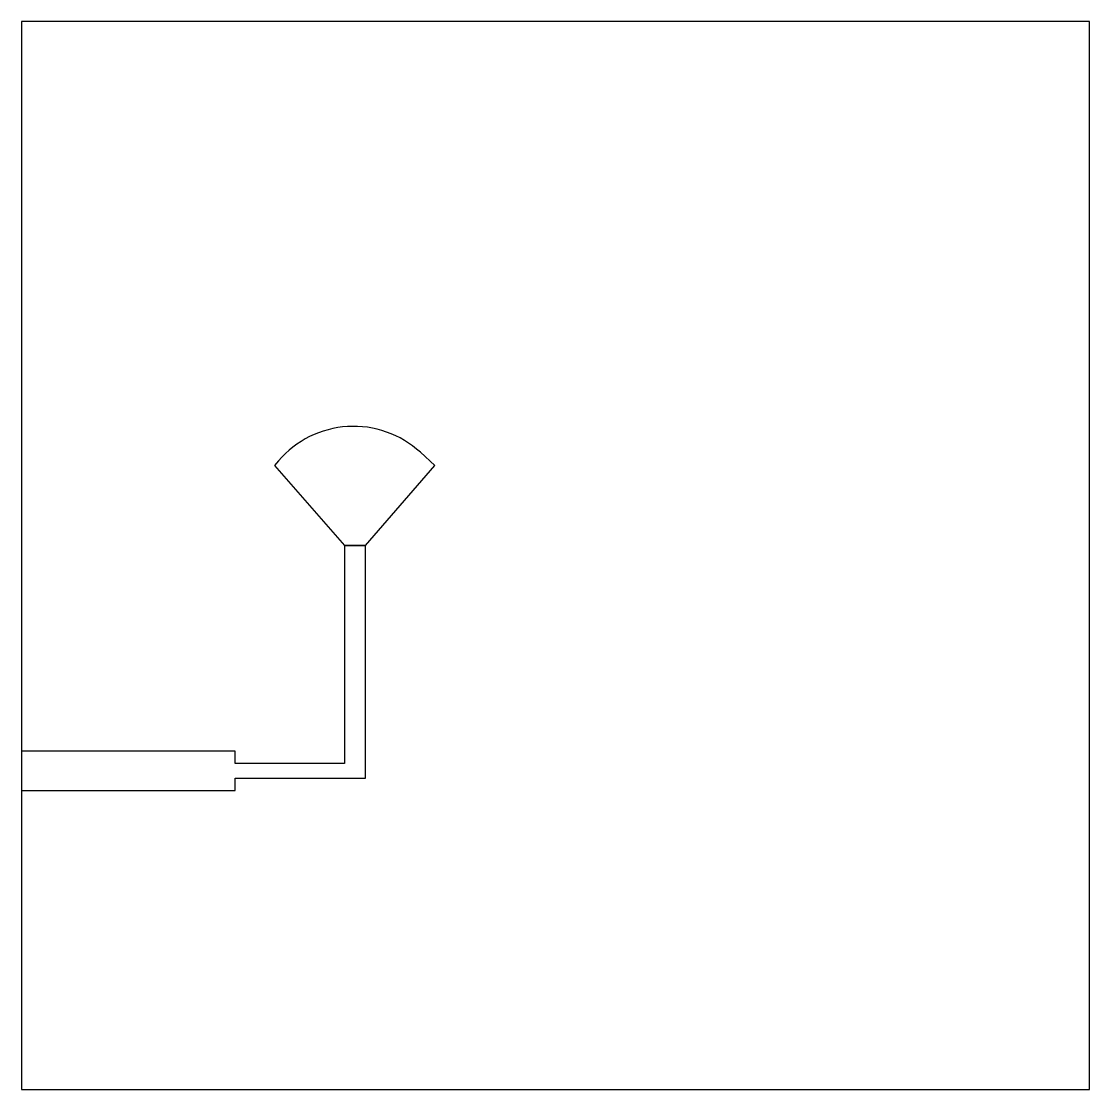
# Model space of a CAD drawing. Extents: x -12.1 to 27.9, y -20.4 to 19.6.
import ezdxf

# ---------------------------------------------------------------- set-up
doc = ezdxf.new("R2010")
doc.units = 0

msp = doc.modelspace()

# ---------------------------------------------------------------- linework, layer by layer
at = {"layer": 'FR-4 (LOSSY)'}
msp.add_lwpolyline([(-12.1, -20.369), (27.9, -20.369), (27.9, 19.631), (-12.1, 19.631)], close=True, dxfattribs=at)
at = {"layer": 'PEC'}
msp.add_lwpolyline([(2.839901, 3.495091, 0.203246), (0.117441, 4.460938, 0.203246), (-2.46953, 3.175549), (-2.62, 3), (0, 0), (0.78, 0), (3.38, 3)], format="xyb", close=True, dxfattribs=at)
msp.add_lwpolyline([(-12.1, -7.699), (-12.1, -9.169), (-4.1, -9.169), (-4.1, -8.709), (0.78, -8.709), (0.78, 0), (0, 0), (0, -8.159), (-4.1, -8.159), (-4.1, -7.699)], close=True, dxfattribs=at)

doc.saveas('drawing.dxf')
